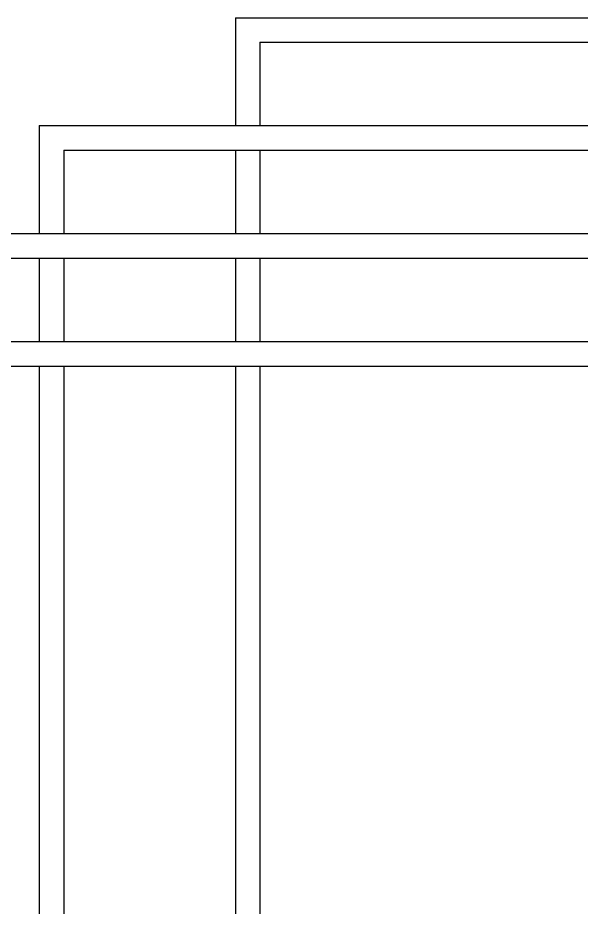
# Model space of a CAD drawing. Header units: inches. Extents: x 0 to 316, y -1 to 150.
# Drawn here: x 219.414 to 220.85, y 37.932 to 40.199 of the extents above; entities that cross this region are included whole.
import ezdxf

# ---------------------------------------------------------------- set-up
doc = ezdxf.new("R2010")
doc.units = ezdxf.units.IN
doc.header["$MEASUREMENT"] = 0

msp = doc.modelspace()

# ---------------------------------------------------------------- linework, layer by layer
at = {"linetype": 'Continuous'}
for p, q in [((219.96875, 40.19853), (222.01201, 40.19853)), ((219.96875, 40.19853), (219.96875, 39.92383)), ((220.03125, 40.13603), (222.01201, 40.13603)), ((220.03125, 40.13603), (220.03125, 39.92383)), ((219.46875, 39.92383), (222.01201, 39.92383)), ((219.46875, 39.92383), (219.46875, 39.64853)), ((219.53125, 39.86133), (222.01201, 39.86133)), ((219.53125, 39.86133), (219.53125, 39.64853)), ((219.96875, 39.86133), (219.96875, 39.64853)), ((220.03125, 39.86133), (220.03125, 39.64853)), ((218.96875, 39.64853), (222.01201, 39.64853)), ((219.03125, 39.58603), (222.01201, 39.58603)), ((219.46875, 39.58603), (219.46875, 39.37383)), ((219.53125, 39.58603), (219.53125, 39.37383)), ((219.96875, 39.58603), (219.96875, 39.37383)), ((220.03125, 39.58603), (220.03125, 39.37383)), ((218.46875, 39.37383), (222.01201, 39.37383)), ((218.53125, 39.31133), (222.01201, 39.31133)), ((219.46875, 39.31133), (219.46875, 32.53125)), ((219.53125, 39.31133), (219.53125, 32.53125)), ((219.96875, 39.31133), (219.96875, 32.53125)), ((220.03125, 39.31133), (220.03125, 32.53125))]:
    msp.add_line(p, q, dxfattribs=at)

doc.saveas('drawing.dxf')
